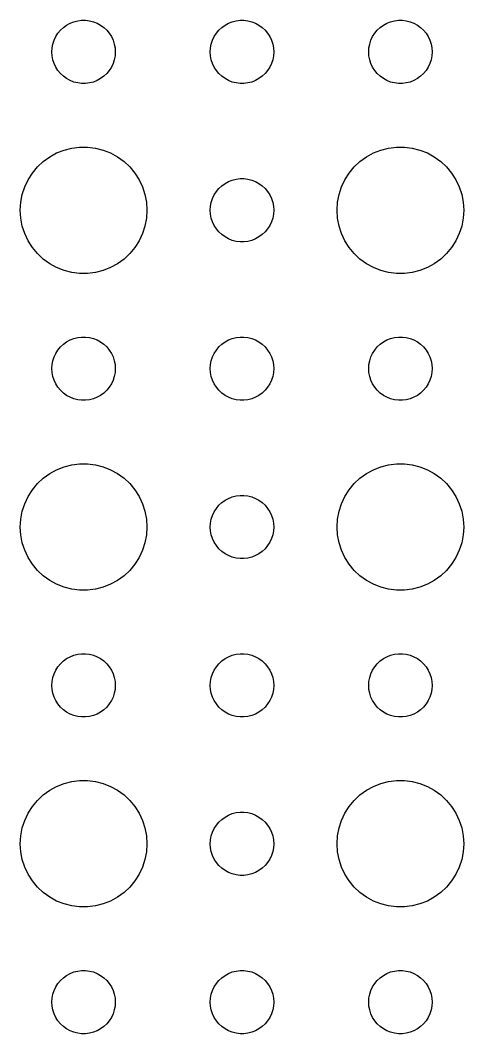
# Model space of a CAD drawing. Header units: metres. Extents: x -157 to 157, y -157 to 157.
# Drawn here: x 57 to 78, y -39 to 9 of the extents above; entities that cross this region are included whole.
import ezdxf

# ---------------------------------------------------------------- set-up
doc = ezdxf.new("R2010")
doc.units = ezdxf.units.M

msp = doc.modelspace()

# ---------------------------------------------------------------- linework, layer by layer
for p, q in [((58.9065, 8.52681), (59.0439, 8.65576)), ((59.0439, 8.65576), (59.1963, 8.76648)), ((59.1963, 8.76648), (59.3613, 8.85724)), ((59.3613, 8.85724), (59.5365, 8.92657)), ((59.5365, 8.92657), (59.7189, 8.97342)), ((59.7189, 8.97342), (59.9058, 8.99704)), ((59.9058, 8.99704), (60.0942, 8.99704)), ((60.0942, 8.99704), (60.2811, 8.97342)), ((60.2811, 8.97342), (60.4635, 8.92657)), ((60.4635, 8.92657), (60.6387, 8.85724)), ((60.6387, 8.85724), (60.8037, 8.76648)), ((60.8037, 8.76648), (60.9561, 8.65576)), ((60.9561, 8.65576), (61.0934, 8.52681)), ((66.4065, 8.52681), (66.5439, 8.65576)), ((66.5439, 8.65576), (66.6963, 8.76648)), ((66.6963, 8.76648), (66.8613, 8.85724)), ((66.8613, 8.85724), (67.0365, 8.92657)), ((67.0365, 8.92657), (67.2189, 8.97342)), ((67.2189, 8.97342), (67.4058, 8.99704)), ((67.4058, 8.99704), (67.5942, 8.99704)), ((67.5942, 8.99704), (67.7811, 8.97342)), ((67.7811, 8.97342), (67.9635, 8.92657)), ((67.9635, 8.92657), (68.1387, 8.85724)), ((68.1387, 8.85724), (68.3037, 8.76648)), ((68.3037, 8.76648), (68.4561, 8.65576)), ((68.4561, 8.65576), (68.5934, 8.52681)), ((73.9065, 8.52681), (74.0439, 8.65576)), ((74.0439, 8.65576), (74.1963, 8.76648)), ((74.1963, 8.76648), (74.3613, 8.85724)), ((74.3613, 8.85724), (74.5365, 8.92657)), ((74.5365, 8.92657), (74.7189, 8.97342)), ((74.7189, 8.97342), (74.9058, 8.99704)), ((74.9058, 8.99704), (75.0942, 8.99704)), ((75.0942, 8.99704), (75.2811, 8.97342)), ((75.2811, 8.97342), (75.4635, 8.92657)), ((75.4635, 8.92657), (75.6387, 8.85724)), ((75.6387, 8.85724), (75.8037, 8.76648)), ((75.8037, 8.76648), (75.9561, 8.65576)), ((75.9561, 8.65576), (76.0934, 8.52681)), ((58.6053, 8.05219), (58.6855, 8.22263)), ((58.6855, 8.22263), (58.7865, 8.38167)), ((58.7865, 8.38167), (58.9065, 8.52681)), ((61.0934, 8.52681), (61.2135, 8.38167)), ((61.2135, 8.38167), (61.3145, 8.22263)), ((61.3145, 8.22263), (61.3947, 8.05219)), ((66.1053, 8.05219), (66.1855, 8.22263)), ((66.1855, 8.22263), (66.2865, 8.38167)), ((66.2865, 8.38167), (66.4065, 8.52681)), ((68.5934, 8.52681), (68.7135, 8.38167)), ((68.7135, 8.38167), (68.8145, 8.22263)), ((68.8145, 8.22263), (68.8947, 8.05219)), ((73.6053, 8.05219), (73.6855, 8.22263)), ((73.6855, 8.22263), (73.7865, 8.38167)), ((73.7865, 8.38167), (73.9065, 8.52681)), ((76.0934, 8.52681), (76.2135, 8.38167)), ((76.2135, 8.38167), (76.3145, 8.22263)), ((76.3145, 8.22263), (76.3947, 8.05219)), ((58.5, 7.5), (58.5118, 7.68799)), ((58.5118, 7.68799), (58.5471, 7.87303)), ((58.5471, 7.87303), (58.6053, 8.05219)), ((61.3947, 8.05219), (61.4529, 7.87303)), ((61.4529, 7.87303), (61.4882, 7.68799)), ((61.4882, 7.68799), (61.5, 7.5)), ((66, 7.5), (66.0118, 7.68799)), ((66.0118, 7.68799), (66.0471, 7.87303)), ((66.0471, 7.87303), (66.1053, 8.05219)), ((68.8947, 8.05219), (68.9529, 7.87303)), ((68.9529, 7.87303), (68.9882, 7.68799)), ((68.9882, 7.68799), (69, 7.5)), ((73.5, 7.5), (73.5118, 7.68799)), ((73.5118, 7.68799), (73.5471, 7.87303)), ((73.5471, 7.87303), (73.6053, 8.05219)), ((76.3947, 8.05219), (76.4529, 7.87303)), ((76.4529, 7.87303), (76.4882, 7.68799)), ((76.4882, 7.68799), (76.5, 7.5)), ((58.5118, 7.312), (58.5, 7.5)), ((58.5471, 7.12695), (58.5118, 7.312)), ((61.4882, 7.312), (61.4529, 7.12695)), ((61.5, 7.5), (61.4882, 7.312)), ((66.0118, 7.312), (66, 7.5)), ((66.0471, 7.12695), (66.0118, 7.312)), ((68.9882, 7.312), (68.9529, 7.12695)), ((69, 7.5), (68.9882, 7.312)), ((73.5118, 7.312), (73.5, 7.5)), ((73.5471, 7.12695), (73.5118, 7.312)), ((76.4882, 7.312), (76.4529, 7.12695)), ((76.5, 7.5), (76.4882, 7.312)), ((58.6053, 6.9478), (58.5471, 7.12695)), ((58.6855, 6.77736), (58.6053, 6.9478)), ((58.7865, 6.61832), (58.6855, 6.77736)), ((61.3145, 6.77736), (61.2135, 6.61832)), ((61.3947, 6.9478), (61.3145, 6.77736)), ((61.4529, 7.12695), (61.3947, 6.9478)), ((66.1053, 6.9478), (66.0471, 7.12695)), ((66.1855, 6.77736), (66.1053, 6.9478)), ((66.2865, 6.61832), (66.1855, 6.77736)), ((68.8145, 6.77736), (68.7135, 6.61832)), ((68.8947, 6.9478), (68.8145, 6.77736)), ((68.9529, 7.12695), (68.8947, 6.9478)), ((73.6053, 6.9478), (73.5471, 7.12695)), ((73.6855, 6.77736), (73.6053, 6.9478)), ((73.7865, 6.61832), (73.6855, 6.77736)), ((76.3145, 6.77736), (76.2135, 6.61832)), ((76.3947, 6.9478), (76.3145, 6.77736)), ((76.4529, 7.12695), (76.3947, 6.9478)), ((58.9065, 6.47318), (58.7865, 6.61832)), ((59.0439, 6.34422), (58.9065, 6.47318)), ((59.1963, 6.23351), (59.0439, 6.34422)), ((60.9561, 6.34422), (60.8037, 6.23351)), ((61.0934, 6.47318), (60.9561, 6.34422)), ((61.2135, 6.61832), (61.0934, 6.47318)), ((66.4065, 6.47318), (66.2865, 6.61832)), ((66.5439, 6.34422), (66.4065, 6.47318)), ((66.6963, 6.23351), (66.5439, 6.34422)), ((68.4561, 6.34422), (68.3037, 6.23351)), ((68.5934, 6.47318), (68.4561, 6.34422)), ((68.7135, 6.61832), (68.5934, 6.47318)), ((73.9065, 6.47318), (73.7865, 6.61832)), ((74.0439, 6.34422), (73.9065, 6.47318)), ((74.1963, 6.23351), (74.0439, 6.34422)), ((75.9561, 6.34422), (75.8037, 6.23351)), ((76.0934, 6.47318), (75.9561, 6.34422)), ((76.2135, 6.61832), (76.0934, 6.47318)), ((59.3613, 6.14275), (59.1963, 6.23351)), ((59.5365, 6.07341), (59.3613, 6.14275)), ((59.7189, 6.02657), (59.5365, 6.07341)), ((59.9058, 6.00294), (59.7189, 6.02657)), ((60.0942, 6.00294), (59.9058, 6.00294)), ((60.2811, 6.02657), (60.0942, 6.00294)), ((60.4635, 6.07341), (60.2811, 6.02657)), ((60.6387, 6.14275), (60.4635, 6.07341)), ((60.8037, 6.23351), (60.6387, 6.14275)), ((66.8613, 6.14275), (66.6963, 6.23351)), ((67.0365, 6.07341), (66.8613, 6.14275)), ((67.2189, 6.02657), (67.0365, 6.07341)), ((67.4058, 6.00294), (67.2189, 6.02657)), ((67.5942, 6.00294), (67.4058, 6.00294)), ((67.7811, 6.02657), (67.5942, 6.00294)), ((67.9635, 6.07341), (67.7811, 6.02657)), ((68.1387, 6.14275), (67.9635, 6.07341)), ((68.3037, 6.23351), (68.1387, 6.14275)), ((74.3613, 6.14275), (74.1963, 6.23351)), ((74.5365, 6.07341), (74.3613, 6.14275)), ((74.7189, 6.02657), (74.5365, 6.07341)), ((74.9058, 6.00294), (74.7189, 6.02657)), ((75.0942, 6.00294), (74.9058, 6.00294)), ((75.2811, 6.02657), (75.0942, 6.00294)), ((75.4635, 6.07341), (75.2811, 6.02657)), ((75.6387, 6.14275), (75.4635, 6.07341)), ((75.8037, 6.23351), (75.6387, 6.14275)), ((59.0729, 2.85316), (59.4379, 2.94685)), ((59.4379, 2.94685), (59.8116, 2.99408)), ((59.8116, 2.99408), (60.1884, 2.99408)), ((60.1884, 2.99408), (60.5621, 2.94685)), ((60.5621, 2.94685), (60.927, 2.85316)), ((74.073, 2.85316), (74.4379, 2.94685)), ((74.4379, 2.94685), (74.8116, 2.99408)), ((74.8116, 2.99408), (75.1884, 2.99408)), ((75.1884, 2.99408), (75.5621, 2.94685)), ((75.5621, 2.94685), (75.927, 2.85316)), ((58.0877, 2.31154), (58.3925, 2.53297)), ((58.3925, 2.53297), (58.7227, 2.71448)), ((58.7227, 2.71448), (59.0729, 2.85316)), ((60.927, 2.85316), (61.2773, 2.71448)), ((61.2773, 2.71448), (61.6075, 2.53297)), ((61.6075, 2.53297), (61.9123, 2.31154)), ((73.0877, 2.31154), (73.3925, 2.53297)), ((73.3925, 2.53297), (73.7227, 2.71448)), ((73.7227, 2.71448), (74.073, 2.85316)), ((75.927, 2.85316), (76.2773, 2.71448)), ((76.2773, 2.71448), (76.6075, 2.53297)), ((76.6075, 2.53297), (76.9123, 2.31154)), ((57.5729, 1.76335), (57.8131, 2.05363)), ((57.8131, 2.05363), (58.0877, 2.31154)), ((61.9123, 2.31154), (62.1869, 2.05363)), ((62.1869, 2.05363), (62.427, 1.76335)), ((72.573, 1.76335), (72.8131, 2.05363)), ((72.8131, 2.05363), (73.0877, 2.31154)), ((76.9123, 2.31154), (77.1869, 2.05363)), ((77.1869, 2.05363), (77.427, 1.76335)), ((57.2107, 1.10437), (57.3711, 1.44525)), ((57.3711, 1.44525), (57.5729, 1.76335)), ((62.427, 1.76335), (62.6289, 1.44525)), ((62.6289, 1.44525), (62.7893, 1.10437)), ((67.0365, 1.42657), (67.2189, 1.47342)), ((67.2189, 1.47342), (67.4058, 1.49704)), ((67.4058, 1.49704), (67.5942, 1.49704)), ((67.5942, 1.49704), (67.7811, 1.47342)), ((67.7811, 1.47342), (67.9635, 1.42657)), ((72.2107, 1.10437), (72.3711, 1.44525)), ((72.3711, 1.44525), (72.573, 1.76335)), ((77.427, 1.76335), (77.6289, 1.44525)), ((77.6289, 1.44525), (77.7893, 1.10437)), ((57.0942, 0.74606), (57.2107, 1.10437)), ((62.7893, 1.10437), (62.9057, 0.74606)), ((66.2865, 0.88167), (66.4065, 1.02681)), ((66.4065, 1.02681), (66.5439, 1.15576)), ((66.5439, 1.15576), (66.6963, 1.26648)), ((66.6963, 1.26648), (66.8613, 1.35724)), ((66.8613, 1.35724), (67.0365, 1.42657)), ((67.9635, 1.42657), (68.1387, 1.35724)), ((68.1387, 1.35724), (68.3037, 1.26648)), ((68.3037, 1.26648), (68.4561, 1.15576)), ((68.4561, 1.15576), (68.5934, 1.02681)), ((68.5934, 1.02681), (68.7135, 0.88167)), ((72.0943, 0.74606), (72.2107, 1.10437)), ((77.7893, 1.10437), (77.9057, 0.74606)), ((57.0237, 0.37599), (57.0942, 0.74606)), ((62.9057, 0.74606), (62.9763, 0.37599)), ((66.0471, 0.37303), (66.1053, 0.55219)), ((66.1053, 0.55219), (66.1855, 0.72263)), ((66.1855, 0.72263), (66.2865, 0.88167)), ((68.7135, 0.88167), (68.8145, 0.72263)), ((68.8145, 0.72263), (68.8947, 0.55219)), ((68.8947, 0.55219), (68.9529, 0.37303)), ((72.0237, 0.37599), (72.0943, 0.74606)), ((77.9057, 0.74606), (77.9763, 0.37599)), ((57, 0), (57.0237, 0.37599)), ((57.0237, -0.37599), (57, 0)), ((62.9763, 0.37599), (63, 0)), ((63, 0), (62.9763, -0.37599)), ((66, 0), (66.0118, 0.18799)), ((66.0118, -0.18799), (66, 0)), ((66.0118, 0.18799), (66.0471, 0.37303)), ((68.9529, 0.37303), (68.9882, 0.18799)), ((68.9882, 0.18799), (69, 0)), ((69, 0), (68.9882, -0.18799)), ((72, 0), (72.0237, 0.37599)), ((72.0237, -0.37599), (72, 0)), ((77.9763, 0.37599), (78, 0)), ((78, 0), (77.9763, -0.37599)), ((57.0942, -0.74606), (57.0237, -0.37599)), ((62.9763, -0.37599), (62.9057, -0.74606)), ((66.0471, -0.37303), (66.0118, -0.18799)), ((66.1053, -0.55219), (66.0471, -0.37303)), ((68.9529, -0.37303), (68.8947, -0.55219)), ((68.9882, -0.18799), (68.9529, -0.37303)), ((72.0943, -0.74606), (72.0237, -0.37599)), ((77.9763, -0.37599), (77.9057, -0.74606)), ((57.2107, -1.10437), (57.0942, -0.74606)), ((62.9057, -0.74606), (62.7893, -1.10437)), ((66.1855, -0.72263), (66.1053, -0.55219)), ((66.2865, -0.88167), (66.1855, -0.72263)), ((66.4065, -1.02681), (66.2865, -0.88167)), ((68.7135, -0.88167), (68.5934, -1.02681)), ((68.8145, -0.72263), (68.7135, -0.88167)), ((68.8947, -0.55219), (68.8145, -0.72263)), ((72.2107, -1.10437), (72.0943, -0.74606)), ((77.9057, -0.74606), (77.7893, -1.10437)), ((57.3711, -1.44525), (57.2107, -1.10437)), ((62.7893, -1.10437), (62.6289, -1.44525)), ((66.5439, -1.15576), (66.4065, -1.02681)), ((66.6963, -1.26648), (66.5439, -1.15576)), ((66.8613, -1.35724), (66.6963, -1.26648)), ((67.0365, -1.42657), (66.8613, -1.35724)), ((67.2189, -1.47342), (67.0365, -1.42657)), ((67.9635, -1.42657), (67.7811, -1.47342)), ((68.1387, -1.35724), (67.9635, -1.42657)), ((68.3037, -1.26648), (68.1387, -1.35724)), ((68.4561, -1.15576), (68.3037, -1.26648)), ((68.5934, -1.02681), (68.4561, -1.15576)), ((72.3711, -1.44525), (72.2107, -1.10437)), ((77.7893, -1.10437), (77.6289, -1.44525)), ((57.5729, -1.76335), (57.3711, -1.44525)), ((57.8131, -2.05363), (57.5729, -1.76335)), ((62.427, -1.76335), (62.1869, -2.05363)), ((62.6289, -1.44525), (62.427, -1.76335)), ((67.4058, -1.49704), (67.2189, -1.47342)), ((67.5942, -1.49704), (67.4058, -1.49704)), ((67.7811, -1.47342), (67.5942, -1.49704)), ((72.573, -1.76335), (72.3711, -1.44525)), ((72.8131, -2.05363), (72.573, -1.76335)), ((77.427, -1.76335), (77.1869, -2.05363)), ((77.6289, -1.44525), (77.427, -1.76335)), ((58.0877, -2.31154), (57.8131, -2.05363)), ((58.3925, -2.53297), (58.0877, -2.31154)), ((61.9123, -2.31154), (61.6075, -2.53297)), ((62.1869, -2.05363), (61.9123, -2.31154)), ((73.0877, -2.31154), (72.8131, -2.05363)), ((73.3925, -2.53297), (73.0877, -2.31154)), ((76.9123, -2.31154), (76.6075, -2.53297)), ((77.1869, -2.05363), (76.9123, -2.31154)), ((58.7227, -2.71448), (58.3925, -2.53297)), ((59.0729, -2.85316), (58.7227, -2.71448)), ((59.4379, -2.94685), (59.0729, -2.85316)), ((60.927, -2.85316), (60.5621, -2.94685)), ((61.2773, -2.71448), (60.927, -2.85316)), ((61.6075, -2.53297), (61.2773, -2.71448)), ((73.7227, -2.71448), (73.3925, -2.53297)), ((74.073, -2.85316), (73.7227, -2.71448)), ((74.4379, -2.94685), (74.073, -2.85316)), ((75.927, -2.85316), (75.5621, -2.94685)), ((76.2773, -2.71448), (75.927, -2.85316)), ((76.6075, -2.53297), (76.2773, -2.71448)), ((59.8116, -2.99408), (59.4379, -2.94685)), ((60.1884, -2.99408), (59.8116, -2.99408)), ((60.5621, -2.94685), (60.1884, -2.99408)), ((74.8116, -2.99408), (74.4379, -2.94685)), ((75.1884, -2.99408), (74.8116, -2.99408)), ((75.5621, -2.94685), (75.1884, -2.99408)), ((59.0439, -6.34422), (59.1963, -6.23351)), ((59.1963, -6.23351), (59.3613, -6.14275)), ((59.3613, -6.14275), (59.5365, -6.07341)), ((59.5365, -6.07341), (59.7189, -6.02657)), ((59.7189, -6.02657), (59.9058, -6.00294)), ((59.9058, -6.00294), (60.0942, -6.00294)), ((60.0942, -6.00294), (60.2811, -6.02657)), ((60.2811, -6.02657), (60.4635, -6.07341)), ((60.4635, -6.07341), (60.6387, -6.14275)), ((60.6387, -6.14275), (60.8037, -6.23351)), ((60.8037, -6.23351), (60.9561, -6.34422)), ((66.5439, -6.34422), (66.6963, -6.23351)), ((66.6963, -6.23351), (66.8613, -6.14275)), ((66.8613, -6.14275), (67.0365, -6.07341)), ((67.0365, -6.07341), (67.2189, -6.02657)), ((67.2189, -6.02657), (67.4058, -6.00294)), ((67.4058, -6.00294), (67.5942, -6.00294)), ((67.5942, -6.00294), (67.7811, -6.02657)), ((67.7811, -6.02657), (67.9635, -6.07341)), ((67.9635, -6.07341), (68.1387, -6.14275)), ((68.1387, -6.14275), (68.3037, -6.23351)), ((68.3037, -6.23351), (68.4561, -6.34422)), ((74.0439, -6.34422), (74.1963, -6.23351)), ((74.1963, -6.23351), (74.3613, -6.14275)), ((74.3613, -6.14275), (74.5365, -6.07341)), ((74.5365, -6.07341), (74.7189, -6.02657)), ((74.7189, -6.02657), (74.9058, -6.00294)), ((74.9058, -6.00294), (75.0942, -6.00294)), ((75.0942, -6.00294), (75.2811, -6.02657)), ((75.2811, -6.02657), (75.4635, -6.07341)), ((75.4635, -6.07341), (75.6387, -6.14275)), ((75.6387, -6.14275), (75.8037, -6.23351)), ((75.8037, -6.23351), (75.9561, -6.34422)), ((58.6855, -6.77736), (58.7865, -6.61832)), ((58.7865, -6.61832), (58.9065, -6.47318)), ((58.9065, -6.47318), (59.0439, -6.34422)), ((60.9561, -6.34422), (61.0934, -6.47318)), ((61.0934, -6.47318), (61.2135, -6.61832)), ((61.2135, -6.61832), (61.3145, -6.77736)), ((66.1855, -6.77736), (66.2865, -6.61832)), ((66.2865, -6.61832), (66.4065, -6.47318)), ((66.4065, -6.47318), (66.5439, -6.34422)), ((68.4561, -6.34422), (68.5934, -6.47318)), ((68.5934, -6.47318), (68.7135, -6.61832)), ((68.7135, -6.61832), (68.8145, -6.77736)), ((73.6855, -6.77736), (73.7865, -6.61832)), ((73.7865, -6.61832), (73.9065, -6.47318)), ((73.9065, -6.47318), (74.0439, -6.34422)), ((75.9561, -6.34422), (76.0934, -6.47318)), ((76.0934, -6.47318), (76.2135, -6.61832)), ((76.2135, -6.61832), (76.3145, -6.77736)), ((58.5118, -7.312), (58.5471, -7.12695)), ((58.5471, -7.12695), (58.6053, -6.9478)), ((58.6053, -6.9478), (58.6855, -6.77736)), ((61.3145, -6.77736), (61.3947, -6.9478)), ((61.3947, -6.9478), (61.4529, -7.12695)), ((61.4529, -7.12695), (61.4882, -7.312)), ((66.0118, -7.312), (66.0471, -7.12695)), ((66.0471, -7.12695), (66.1053, -6.9478)), ((66.1053, -6.9478), (66.1855, -6.77736)), ((68.8145, -6.77736), (68.8947, -6.9478)), ((68.8947, -6.9478), (68.9529, -7.12695)), ((68.9529, -7.12695), (68.9882, -7.312)), ((73.5118, -7.312), (73.5471, -7.12695)), ((73.5471, -7.12695), (73.6053, -6.9478)), ((73.6053, -6.9478), (73.6855, -6.77736)), ((76.3145, -6.77736), (76.3947, -6.9478)), ((76.3947, -6.9478), (76.4529, -7.12695)), ((76.4529, -7.12695), (76.4882, -7.312)), ((58.5, -7.5), (58.5118, -7.312)), ((58.5118, -7.68799), (58.5, -7.5)), ((61.4882, -7.312), (61.5, -7.5)), ((61.5, -7.5), (61.4882, -7.68799)), ((66, -7.5), (66.0118, -7.312)), ((66.0118, -7.68799), (66, -7.5)), ((68.9882, -7.312), (69, -7.5)), ((69, -7.5), (68.9882, -7.68799)), ((73.5, -7.5), (73.5118, -7.312)), ((73.5118, -7.68799), (73.5, -7.5)), ((76.4882, -7.312), (76.5, -7.5)), ((76.5, -7.5), (76.4882, -7.68799)), ((58.5471, -7.87303), (58.5118, -7.68799)), ((58.6053, -8.05219), (58.5471, -7.87303)), ((58.6855, -8.22263), (58.6053, -8.05219)), ((61.3947, -8.05219), (61.3145, -8.22263)), ((61.4529, -7.87303), (61.3947, -8.05219)), ((61.4882, -7.68799), (61.4529, -7.87303)), ((66.0471, -7.87303), (66.0118, -7.68799)), ((66.1053, -8.05219), (66.0471, -7.87303)), ((66.1855, -8.22263), (66.1053, -8.05219)), ((68.8947, -8.05219), (68.8145, -8.22263)), ((68.9529, -7.87303), (68.8947, -8.05219)), ((68.9882, -7.68799), (68.9529, -7.87303)), ((73.5471, -7.87303), (73.5118, -7.68799)), ((73.6053, -8.05219), (73.5471, -7.87303)), ((73.6855, -8.22263), (73.6053, -8.05219)), ((76.3947, -8.05219), (76.3145, -8.22263)), ((76.4529, -7.87303), (76.3947, -8.05219)), ((76.4882, -7.68799), (76.4529, -7.87303)), ((58.7865, -8.38167), (58.6855, -8.22263)), ((58.9065, -8.52681), (58.7865, -8.38167)), ((59.0439, -8.65576), (58.9065, -8.52681)), ((61.0934, -8.52681), (60.9561, -8.65576)), ((61.2135, -8.38167), (61.0934, -8.52681)), ((61.3145, -8.22263), (61.2135, -8.38167)), ((66.2865, -8.38167), (66.1855, -8.22263)), ((66.4065, -8.52681), (66.2865, -8.38167)), ((66.5439, -8.65576), (66.4065, -8.52681)), ((68.5934, -8.52681), (68.4561, -8.65576)), ((68.7135, -8.38167), (68.5934, -8.52681)), ((68.8145, -8.22263), (68.7135, -8.38167)), ((73.7865, -8.38167), (73.6855, -8.22263)), ((73.9065, -8.52681), (73.7865, -8.38167)), ((74.0439, -8.65576), (73.9065, -8.52681)), ((76.0934, -8.52681), (75.9561, -8.65576)), ((76.2135, -8.38167), (76.0934, -8.52681)), ((76.3145, -8.22263), (76.2135, -8.38167)), ((59.1963, -8.76648), (59.0439, -8.65576)), ((59.3613, -8.85724), (59.1963, -8.76648)), ((59.5365, -8.92657), (59.3613, -8.85724)), ((59.7189, -8.97342), (59.5365, -8.92657)), ((59.9058, -8.99704), (59.7189, -8.97342)), ((60.0942, -8.99704), (59.9058, -8.99704)), ((60.2811, -8.97342), (60.0942, -8.99704)), ((60.4635, -8.92657), (60.2811, -8.97342)), ((60.6387, -8.85724), (60.4635, -8.92657)), ((60.8037, -8.76648), (60.6387, -8.85724)), ((60.9561, -8.65576), (60.8037, -8.76648)), ((66.6963, -8.76648), (66.5439, -8.65576)), ((66.8613, -8.85724), (66.6963, -8.76648)), ((67.0365, -8.92657), (66.8613, -8.85724)), ((67.2189, -8.97342), (67.0365, -8.92657)), ((67.4058, -8.99704), (67.2189, -8.97342)), ((67.5942, -8.99704), (67.4058, -8.99704)), ((67.7811, -8.97342), (67.5942, -8.99704)), ((67.9635, -8.92657), (67.7811, -8.97342)), ((68.1387, -8.85724), (67.9635, -8.92657)), ((68.3037, -8.76648), (68.1387, -8.85724)), ((68.4561, -8.65576), (68.3037, -8.76648)), ((74.1963, -8.76648), (74.0439, -8.65576)), ((74.3613, -8.85724), (74.1963, -8.76648)), ((74.5365, -8.92657), (74.3613, -8.85724)), ((74.7189, -8.97342), (74.5365, -8.92657)), ((74.9058, -8.99704), (74.7189, -8.97342)), ((75.0942, -8.99704), (74.9058, -8.99704)), ((75.2811, -8.97342), (75.0942, -8.99704)), ((75.4635, -8.92657), (75.2811, -8.97342)), ((75.6387, -8.85724), (75.4635, -8.92657)), ((75.8037, -8.76648), (75.6387, -8.85724)), ((75.9561, -8.65576), (75.8037, -8.76648)), ((58.0877, -12.6884), (58.3925, -12.467)), ((58.3925, -12.467), (58.7227, -12.2855)), ((58.7227, -12.2855), (59.0729, -12.1468)), ((59.0729, -12.1468), (59.4379, -12.0531)), ((59.4379, -12.0531), (59.8116, -12.0059)), ((59.8116, -12.0059), (60.1884, -12.0059)), ((60.1884, -12.0059), (60.5621, -12.0531)), ((60.5621, -12.0531), (60.927, -12.1468)), ((60.927, -12.1468), (61.2773, -12.2855)), ((61.2773, -12.2855), (61.6075, -12.467)), ((61.6075, -12.467), (61.9123, -12.6884)), ((73.0877, -12.6884), (73.3925, -12.467)), ((73.3925, -12.467), (73.7227, -12.2855)), ((73.7227, -12.2855), (74.073, -12.1468)), ((74.073, -12.1468), (74.4379, -12.0531)), ((74.4379, -12.0531), (74.8116, -12.0059)), ((74.8116, -12.0059), (75.1884, -12.0059)), ((75.1884, -12.0059), (75.5621, -12.0531)), ((75.5621, -12.0531), (75.927, -12.1468)), ((75.927, -12.1468), (76.2773, -12.2855)), ((76.2773, -12.2855), (76.6075, -12.467)), ((76.6075, -12.467), (76.9123, -12.6884)), ((57.5729, -13.2366), (57.8131, -12.9464)), ((57.8131, -12.9464), (58.0877, -12.6884)), ((61.9123, -12.6884), (62.1869, -12.9464)), ((62.1869, -12.9464), (62.427, -13.2366)), ((72.573, -13.2366), (72.8131, -12.9464)), ((72.8131, -12.9464), (73.0877, -12.6884)), ((76.9123, -12.6884), (77.1869, -12.9464)), ((77.1869, -12.9464), (77.427, -13.2366)), ((57.3711, -13.5547), (57.5729, -13.2366)), ((62.427, -13.2366), (62.6289, -13.5547)), ((72.3711, -13.5547), (72.573, -13.2366)), ((77.427, -13.2366), (77.6289, -13.5547)), ((57.0942, -14.2539), (57.2107, -13.8956)), ((57.2107, -13.8956), (57.3711, -13.5547)), ((62.6289, -13.5547), (62.7893, -13.8956)), ((62.7893, -13.8956), (62.9057, -14.2539)), ((66.4065, -13.9732), (66.5439, -13.8442)), ((66.5439, -13.8442), (66.6963, -13.7335)), ((66.6963, -13.7335), (66.8613, -13.6427)), ((66.8613, -13.6427), (67.0365, -13.5734)), ((67.0365, -13.5734), (67.2189, -13.5266)), ((67.2189, -13.5266), (67.4058, -13.5029)), ((67.4058, -13.5029), (67.5942, -13.5029)), ((67.5942, -13.5029), (67.7811, -13.5266)), ((67.7811, -13.5266), (67.9635, -13.5734)), ((67.9635, -13.5734), (68.1387, -13.6427)), ((68.1387, -13.6427), (68.3037, -13.7335)), ((68.3037, -13.7335), (68.4561, -13.8442)), ((68.4561, -13.8442), (68.5934, -13.9732)), ((72.0943, -14.2539), (72.2107, -13.8956)), ((72.2107, -13.8956), (72.3711, -13.5547)), ((77.6289, -13.5547), (77.7893, -13.8956)), ((77.7893, -13.8956), (77.9057, -14.2539)), ((57.0237, -14.624), (57.0942, -14.2539)), ((62.9057, -14.2539), (62.9763, -14.624)), ((66.1053, -14.4478), (66.1855, -14.2774)), ((66.1855, -14.2774), (66.2865, -14.1183)), ((66.2865, -14.1183), (66.4065, -13.9732)), ((68.5934, -13.9732), (68.7135, -14.1183)), ((68.7135, -14.1183), (68.8145, -14.2774)), ((68.8145, -14.2774), (68.8947, -14.4478)), ((72.0237, -14.624), (72.0943, -14.2539)), ((77.9057, -14.2539), (77.9763, -14.624)), ((57, -15), (57.0237, -14.624)), ((62.9763, -14.624), (63, -15)), ((66, -15), (66.0118, -14.812)), ((66.0118, -14.812), (66.0471, -14.627)), ((66.0471, -14.627), (66.1053, -14.4478)), ((68.8947, -14.4478), (68.9529, -14.627)), ((68.9529, -14.627), (68.9882, -14.812)), ((68.9882, -14.812), (69, -15)), ((72, -15), (72.0237, -14.624)), ((77.9763, -14.624), (78, -15)), ((57.0237, -15.376), (57, -15)), ((63, -15), (62.9763, -15.376)), ((66.0118, -15.188), (66, -15)), ((66.0471, -15.373), (66.0118, -15.188)), ((68.9882, -15.188), (68.9529, -15.373)), ((69, -15), (68.9882, -15.188)), ((72.0237, -15.376), (72, -15)), ((78, -15), (77.9763, -15.376)), ((57.0942, -15.7461), (57.0237, -15.376)), ((57.2107, -16.1044), (57.0942, -15.7461)), ((62.9057, -15.7461), (62.7893, -16.1044)), ((62.9763, -15.376), (62.9057, -15.7461)), ((66.1053, -15.5522), (66.0471, -15.373)), ((66.1855, -15.7226), (66.1053, -15.5522)), ((66.2865, -15.8817), (66.1855, -15.7226)), ((68.8145, -15.7226), (68.7135, -15.8817)), ((68.8947, -15.5522), (68.8145, -15.7226)), ((68.9529, -15.373), (68.8947, -15.5522)), ((72.0943, -15.7461), (72.0237, -15.376)), ((72.2107, -16.1044), (72.0943, -15.7461)), ((77.9057, -15.7461), (77.7893, -16.1044)), ((77.9763, -15.376), (77.9057, -15.7461)), ((57.3711, -16.4453), (57.2107, -16.1044)), ((62.7893, -16.1044), (62.6289, -16.4453)), ((66.4065, -16.0268), (66.2865, -15.8817)), ((66.5439, -16.1558), (66.4065, -16.0268)), ((66.6963, -16.2665), (66.5439, -16.1558)), ((66.8613, -16.3572), (66.6963, -16.2665)), ((68.3037, -16.2665), (68.1387, -16.3572)), ((68.4561, -16.1558), (68.3037, -16.2665)), ((68.5934, -16.0268), (68.4561, -16.1558)), ((68.7135, -15.8817), (68.5934, -16.0268)), ((72.3711, -16.4453), (72.2107, -16.1044)), ((77.7893, -16.1044), (77.6289, -16.4453)), ((57.5729, -16.7634), (57.3711, -16.4453)), ((57.8131, -17.0536), (57.5729, -16.7634)), ((62.427, -16.7634), (62.1869, -17.0536)), ((62.6289, -16.4453), (62.427, -16.7634)), ((67.0365, -16.4266), (66.8613, -16.3572)), ((67.2189, -16.4734), (67.0365, -16.4266)), ((67.4058, -16.497), (67.2189, -16.4734)), ((67.5942, -16.497), (67.4058, -16.497)), ((67.7811, -16.4734), (67.5942, -16.497)), ((67.9635, -16.4266), (67.7811, -16.4734)), ((68.1387, -16.3572), (67.9635, -16.4266)), ((72.573, -16.7634), (72.3711, -16.4453)), ((72.8131, -17.0536), (72.573, -16.7634)), ((77.427, -16.7634), (77.1869, -17.0536)), ((77.6289, -16.4453), (77.427, -16.7634)), ((58.0877, -17.3115), (57.8131, -17.0536)), ((62.1869, -17.0536), (61.9123, -17.3115)), ((73.0877, -17.3115), (72.8131, -17.0536)), ((77.1869, -17.0536), (76.9123, -17.3115)), ((58.3925, -17.533), (58.0877, -17.3115)), ((58.7227, -17.7145), (58.3925, -17.533)), ((59.0729, -17.8532), (58.7227, -17.7145)), ((61.2773, -17.7145), (60.927, -17.8532)), ((61.6075, -17.533), (61.2773, -17.7145)), ((61.9123, -17.3115), (61.6075, -17.533)), ((73.3925, -17.533), (73.0877, -17.3115)), ((73.7227, -17.7145), (73.3925, -17.533)), ((74.073, -17.8532), (73.7227, -17.7145)), ((76.2773, -17.7145), (75.927, -17.8532)), ((76.6075, -17.533), (76.2773, -17.7145)), ((76.9123, -17.3115), (76.6075, -17.533)), ((59.4379, -17.9469), (59.0729, -17.8532)), ((59.8116, -17.9941), (59.4379, -17.9469)), ((60.1884, -17.9941), (59.8116, -17.9941)), ((60.5621, -17.9469), (60.1884, -17.9941)), ((60.927, -17.8532), (60.5621, -17.9469)), ((74.4379, -17.9469), (74.073, -17.8532)), ((74.8116, -17.9941), (74.4379, -17.9469)), ((75.1884, -17.9941), (74.8116, -17.9941)), ((75.5621, -17.9469), (75.1884, -17.9941)), ((75.927, -17.8532), (75.5621, -17.9469)), ((59.3613, -21.1427), (59.5365, -21.0734)), ((59.5365, -21.0734), (59.7189, -21.0266)), ((59.7189, -21.0266), (59.9058, -21.003)), ((59.9058, -21.003), (60.0942, -21.003)), ((60.0942, -21.003), (60.2811, -21.0266)), ((60.2811, -21.0266), (60.4635, -21.0734)), ((60.4635, -21.0734), (60.6387, -21.1427)), ((66.8613, -21.1427), (67.0365, -21.0734)), ((67.0365, -21.0734), (67.2189, -21.0266)), ((67.2189, -21.0266), (67.4058, -21.003)), ((67.4058, -21.003), (67.5942, -21.003)), ((67.5942, -21.003), (67.7811, -21.0266)), ((67.7811, -21.0266), (67.9635, -21.0734)), ((67.9635, -21.0734), (68.1387, -21.1427)), ((74.3613, -21.1427), (74.5365, -21.0734)), ((74.5365, -21.0734), (74.7189, -21.0266)), ((74.7189, -21.0266), (74.9058, -21.003)), ((74.9058, -21.003), (75.0942, -21.003)), ((75.0942, -21.003), (75.2811, -21.0266)), ((75.2811, -21.0266), (75.4635, -21.0734)), ((75.4635, -21.0734), (75.6387, -21.1427)), ((58.7865, -21.6183), (58.9065, -21.4732)), ((58.9065, -21.4732), (59.0439, -21.3442)), ((59.0439, -21.3442), (59.1963, -21.2335)), ((59.1963, -21.2335), (59.3613, -21.1427)), ((60.6387, -21.1427), (60.8037, -21.2335)), ((60.8037, -21.2335), (60.9561, -21.3442)), ((60.9561, -21.3442), (61.0934, -21.4732)), ((61.0934, -21.4732), (61.2135, -21.6183)), ((66.2865, -21.6183), (66.4065, -21.4732)), ((66.4065, -21.4732), (66.5439, -21.3442)), ((66.5439, -21.3442), (66.6963, -21.2335)), ((66.6963, -21.2335), (66.8613, -21.1427)), ((68.1387, -21.1427), (68.3037, -21.2335)), ((68.3037, -21.2335), (68.4561, -21.3442)), ((68.4561, -21.3442), (68.5934, -21.4732)), ((68.5934, -21.4732), (68.7135, -21.6183)), ((73.7865, -21.6183), (73.9065, -21.4732)), ((73.9065, -21.4732), (74.0439, -21.3442)), ((74.0439, -21.3442), (74.1963, -21.2335)), ((74.1963, -21.2335), (74.3613, -21.1427)), ((75.6387, -21.1427), (75.8037, -21.2335)), ((75.8037, -21.2335), (75.9561, -21.3442)), ((75.9561, -21.3442), (76.0934, -21.4732)), ((76.0934, -21.4732), (76.2135, -21.6183)), ((58.5471, -22.127), (58.6053, -21.9478)), ((58.6053, -21.9478), (58.6855, -21.7774)), ((58.6855, -21.7774), (58.7865, -21.6183)), ((61.2135, -21.6183), (61.3145, -21.7774)), ((61.3145, -21.7774), (61.3947, -21.9478)), ((61.3947, -21.9478), (61.4529, -22.127)), ((66.0471, -22.127), (66.1053, -21.9478)), ((66.1053, -21.9478), (66.1855, -21.7774)), ((66.1855, -21.7774), (66.2865, -21.6183)), ((68.7135, -21.6183), (68.8145, -21.7774)), ((68.8145, -21.7774), (68.8947, -21.9478)), ((68.8947, -21.9478), (68.9529, -22.127)), ((73.5471, -22.127), (73.6053, -21.9478)), ((73.6053, -21.9478), (73.6855, -21.7774)), ((73.6855, -21.7774), (73.7865, -21.6183)), ((76.2135, -21.6183), (76.3145, -21.7774)), ((76.3145, -21.7774), (76.3947, -21.9478)), ((76.3947, -21.9478), (76.4529, -22.127)), ((58.5, -22.5), (58.5118, -22.312)), ((58.5118, -22.688), (58.5, -22.5)), ((58.5118, -22.312), (58.5471, -22.127)), ((61.4529, -22.127), (61.4882, -22.312)), ((61.4882, -22.312), (61.5, -22.5)), ((61.5, -22.5), (61.4882, -22.688)), ((66, -22.5), (66.0118, -22.312)), ((66.0118, -22.688), (66, -22.5)), ((66.0118, -22.312), (66.0471, -22.127)), ((68.9529, -22.127), (68.9882, -22.312)), ((68.9882, -22.312), (69, -22.5)), ((69, -22.5), (68.9882, -22.688)), ((73.5, -22.5), (73.5118, -22.312)), ((73.5118, -22.688), (73.5, -22.5)), ((73.5118, -22.312), (73.5471, -22.127)), ((76.4529, -22.127), (76.4882, -22.312)), ((76.4882, -22.312), (76.5, -22.5)), ((76.5, -22.5), (76.4882, -22.688)), ((58.5471, -22.873), (58.5118, -22.688)), ((58.6053, -23.0522), (58.5471, -22.873)), ((61.4529, -22.873), (61.3947, -23.0522)), ((61.4882, -22.688), (61.4529, -22.873)), ((66.0471, -22.873), (66.0118, -22.688)), ((66.1053, -23.0522), (66.0471, -22.873)), ((68.9529, -22.873), (68.8947, -23.0522)), ((68.9882, -22.688), (68.9529, -22.873)), ((73.5471, -22.873), (73.5118, -22.688)), ((73.6053, -23.0522), (73.5471, -22.873)), ((76.4529, -22.873), (76.3947, -23.0522)), ((76.4882, -22.688), (76.4529, -22.873)), ((58.6855, -23.2226), (58.6053, -23.0522)), ((58.7865, -23.3817), (58.6855, -23.2226)), ((58.9065, -23.5268), (58.7865, -23.3817)), ((61.2135, -23.3817), (61.0934, -23.5268)), ((61.3145, -23.2226), (61.2135, -23.3817)), ((61.3947, -23.0522), (61.3145, -23.2226)), ((66.1855, -23.2226), (66.1053, -23.0522)), ((66.2865, -23.3817), (66.1855, -23.2226)), ((66.4065, -23.5268), (66.2865, -23.3817)), ((68.7135, -23.3817), (68.5934, -23.5268)), ((68.8145, -23.2226), (68.7135, -23.3817)), ((68.8947, -23.0522), (68.8145, -23.2226)), ((73.6855, -23.2226), (73.6053, -23.0522)), ((73.7865, -23.3817), (73.6855, -23.2226)), ((73.9065, -23.5268), (73.7865, -23.3817)), ((76.2135, -23.3817), (76.0934, -23.5268)), ((76.3145, -23.2226), (76.2135, -23.3817)), ((76.3947, -23.0522), (76.3145, -23.2226)), ((59.0439, -23.6558), (58.9065, -23.5268)), ((59.1963, -23.7665), (59.0439, -23.6558)), ((59.3613, -23.8572), (59.1963, -23.7665)), ((59.5365, -23.9266), (59.3613, -23.8572)), ((59.7189, -23.9734), (59.5365, -23.9266)), ((59.9058, -23.997), (59.7189, -23.9734)), ((60.0942, -23.997), (59.9058, -23.997)), ((60.2811, -23.9734), (60.0942, -23.997)), ((60.4635, -23.9266), (60.2811, -23.9734)), ((60.6387, -23.8572), (60.4635, -23.9266)), ((60.8037, -23.7665), (60.6387, -23.8572)), ((60.9561, -23.6558), (60.8037, -23.7665)), ((61.0934, -23.5268), (60.9561, -23.6558)), ((66.5439, -23.6558), (66.4065, -23.5268)), ((66.6963, -23.7665), (66.5439, -23.6558)), ((66.8613, -23.8572), (66.6963, -23.7665)), ((67.0365, -23.9266), (66.8613, -23.8572)), ((67.2189, -23.9734), (67.0365, -23.9266)), ((67.4058, -23.997), (67.2189, -23.9734)), ((67.5942, -23.997), (67.4058, -23.997)), ((67.7811, -23.9734), (67.5942, -23.997)), ((67.9635, -23.9266), (67.7811, -23.9734)), ((68.1387, -23.8572), (67.9635, -23.9266)), ((68.3037, -23.7665), (68.1387, -23.8572)), ((68.4561, -23.6558), (68.3037, -23.7665)), ((68.5934, -23.5268), (68.4561, -23.6558)), ((74.0439, -23.6558), (73.9065, -23.5268)), ((74.1963, -23.7665), (74.0439, -23.6558)), ((74.3613, -23.8572), (74.1963, -23.7665)), ((74.5365, -23.9266), (74.3613, -23.8572)), ((74.7189, -23.9734), (74.5365, -23.9266)), ((74.9058, -23.997), (74.7189, -23.9734)), ((75.0942, -23.997), (74.9058, -23.997)), ((75.2811, -23.9734), (75.0942, -23.997)), ((75.4635, -23.9266), (75.2811, -23.9734)), ((75.6387, -23.8572), (75.4635, -23.9266)), ((75.8037, -23.7665), (75.6387, -23.8572)), ((75.9561, -23.6558), (75.8037, -23.7665)), ((76.0934, -23.5268), (75.9561, -23.6558)), ((58.3925, -27.467), (58.7227, -27.2855)), ((58.7227, -27.2855), (59.0729, -27.1468)), ((59.0729, -27.1468), (59.4379, -27.0531)), ((59.4379, -27.0531), (59.8116, -27.0059)), ((59.8116, -27.0059), (60.1884, -27.0059)), ((60.1884, -27.0059), (60.5621, -27.0531)), ((60.5621, -27.0531), (60.927, -27.1468)), ((60.927, -27.1468), (61.2773, -27.2855)), ((61.2773, -27.2855), (61.6075, -27.467)), ((73.3925, -27.467), (73.7227, -27.2855)), ((73.7227, -27.2855), (74.073, -27.1468)), ((74.073, -27.1468), (74.4379, -27.0531)), ((74.4379, -27.0531), (74.8116, -27.0059)), ((74.8116, -27.0059), (75.1884, -27.0059)), ((75.1884, -27.0059), (75.5621, -27.0531)), ((75.5621, -27.0531), (75.927, -27.1468)), ((75.927, -27.1468), (76.2773, -27.2855)), ((76.2773, -27.2855), (76.6075, -27.467)), ((57.8131, -27.9464), (58.0877, -27.6884)), ((58.0877, -27.6884), (58.3925, -27.467)), ((61.6075, -27.467), (61.9123, -27.6884)), ((61.9123, -27.6884), (62.1869, -27.9464)), ((72.8131, -27.9464), (73.0877, -27.6884)), ((73.0877, -27.6884), (73.3925, -27.467)), ((76.6075, -27.467), (76.9123, -27.6884)), ((76.9123, -27.6884), (77.1869, -27.9464)), ((57.3711, -28.5547), (57.5729, -28.2366)), ((57.5729, -28.2366), (57.8131, -27.9464)), ((62.1869, -27.9464), (62.427, -28.2366)), ((62.427, -28.2366), (62.6289, -28.5547)), ((72.3711, -28.5547), (72.573, -28.2366)), ((72.573, -28.2366), (72.8131, -27.9464)), ((77.1869, -27.9464), (77.427, -28.2366)), ((77.427, -28.2366), (77.6289, -28.5547)), ((57.2107, -28.8956), (57.3711, -28.5547)), ((62.6289, -28.5547), (62.7893, -28.8956)), ((66.5439, -28.8442), (66.6963, -28.7335)), ((66.6963, -28.7335), (66.8613, -28.6427)), ((66.8613, -28.6427), (67.0365, -28.5734)), ((67.0365, -28.5734), (67.2189, -28.5266)), ((67.2189, -28.5266), (67.4058, -28.503)), ((67.4058, -28.503), (67.5942, -28.503)), ((67.5942, -28.503), (67.7811, -28.5266)), ((67.7811, -28.5266), (67.9635, -28.5734)), ((67.9635, -28.5734), (68.1387, -28.6427)), ((68.1387, -28.6427), (68.3037, -28.7335)), ((68.3037, -28.7335), (68.4561, -28.8442)), ((72.2107, -28.8956), (72.3711, -28.5547)), ((77.6289, -28.5547), (77.7893, -28.8956)), ((57.0237, -29.624), (57.0942, -29.2539)), ((57.0942, -29.2539), (57.2107, -28.8956)), ((62.7893, -28.8956), (62.9057, -29.2539)), ((62.9057, -29.2539), (62.9763, -29.624)), ((66.1855, -29.2774), (66.2865, -29.1183)), ((66.2865, -29.1183), (66.4065, -28.9732)), ((66.4065, -28.9732), (66.5439, -28.8442)), ((68.4561, -28.8442), (68.5934, -28.9732)), ((68.5934, -28.9732), (68.7135, -29.1183)), ((68.7135, -29.1183), (68.8145, -29.2774)), ((72.0237, -29.624), (72.0943, -29.2539)), ((72.0943, -29.2539), (72.2107, -28.8956)), ((77.7893, -28.8956), (77.9057, -29.2539)), ((77.9057, -29.2539), (77.9763, -29.624)), ((57, -30), (57.0237, -29.624)), ((62.9763, -29.624), (63, -30)), ((66.0118, -29.812), (66.0471, -29.627)), ((66.0471, -29.627), (66.1053, -29.4478)), ((66.1053, -29.4478), (66.1855, -29.2774)), ((68.8145, -29.2774), (68.8947, -29.4478)), ((68.8947, -29.4478), (68.9529, -29.627)), ((68.9529, -29.627), (68.9882, -29.812)), ((72, -30), (72.0237, -29.624)), ((77.9763, -29.624), (78, -30)), ((57.0237, -30.376), (57, -30)), ((63, -30), (62.9763, -30.376)), ((66, -30), (66.0118, -29.812)), ((66.0118, -30.188), (66, -30)), ((66.0471, -30.373), (66.0118, -30.188)), ((68.9882, -30.188), (68.9529, -30.373)), ((68.9882, -29.812), (69, -30)), ((69, -30), (68.9882, -30.188)), ((72.0237, -30.376), (72, -30)), ((78, -30), (77.9763, -30.376)), ((57.0942, -30.7461), (57.0237, -30.376)), ((62.9763, -30.376), (62.9057, -30.7461)), ((66.1053, -30.5522), (66.0471, -30.373)), ((66.1855, -30.7226), (66.1053, -30.5522)), ((68.8947, -30.5522), (68.8145, -30.7226)), ((68.9529, -30.373), (68.8947, -30.5522)), ((72.0943, -30.7461), (72.0237, -30.376)), ((77.9763, -30.376), (77.9057, -30.7461)), ((57.2107, -31.1044), (57.0942, -30.7461)), ((57.3711, -31.4453), (57.2107, -31.1044)), ((62.7893, -31.1044), (62.6289, -31.4453)), ((62.9057, -30.7461), (62.7893, -31.1044)), ((66.2865, -30.8817), (66.1855, -30.7226)), ((66.4065, -31.0268), (66.2865, -30.8817)), ((66.5439, -31.1558), (66.4065, -31.0268)), ((66.6963, -31.2665), (66.5439, -31.1558)), ((68.4561, -31.1558), (68.3037, -31.2665)), ((68.5934, -31.0268), (68.4561, -31.1558)), ((68.7135, -30.8817), (68.5934, -31.0268)), ((68.8145, -30.7226), (68.7135, -30.8817)), ((72.2107, -31.1044), (72.0943, -30.7461)), ((72.3711, -31.4453), (72.2107, -31.1044)), ((77.7893, -31.1044), (77.6289, -31.4453)), ((77.9057, -30.7461), (77.7893, -31.1044)), ((57.5729, -31.7634), (57.3711, -31.4453)), ((62.6289, -31.4453), (62.427, -31.7634)), ((66.8613, -31.3572), (66.6963, -31.2665)), ((67.0365, -31.4266), (66.8613, -31.3572)), ((67.2189, -31.4734), (67.0365, -31.4266)), ((67.4058, -31.497), (67.2189, -31.4734)), ((67.5942, -31.497), (67.4058, -31.497)), ((67.7811, -31.4734), (67.5942, -31.497)), ((67.9635, -31.4266), (67.7811, -31.4734)), ((68.1387, -31.3572), (67.9635, -31.4266)), ((68.3037, -31.2665), (68.1387, -31.3572)), ((72.573, -31.7634), (72.3711, -31.4453)), ((77.6289, -31.4453), (77.427, -31.7634)), ((57.8131, -32.0536), (57.5729, -31.7634)), ((58.0877, -32.3115), (57.8131, -32.0536)), ((62.1869, -32.0536), (61.9123, -32.3115)), ((62.427, -31.7634), (62.1869, -32.0536)), ((72.8131, -32.0536), (72.573, -31.7634)), ((73.0877, -32.3115), (72.8131, -32.0536)), ((77.1869, -32.0536), (76.9123, -32.3115)), ((77.427, -31.7634), (77.1869, -32.0536)), ((58.3925, -32.533), (58.0877, -32.3115)), ((58.7227, -32.7145), (58.3925, -32.533)), ((61.6075, -32.533), (61.2773, -32.7145)), ((61.9123, -32.3115), (61.6075, -32.533)), ((73.3925, -32.533), (73.0877, -32.3115)), ((73.7227, -32.7145), (73.3925, -32.533)), ((76.6075, -32.533), (76.2773, -32.7145)), ((76.9123, -32.3115), (76.6075, -32.533)), ((59.0729, -32.8532), (58.7227, -32.7145)), ((59.4379, -32.9469), (59.0729, -32.8532)), ((59.8116, -32.9941), (59.4379, -32.9469)), ((60.1884, -32.9941), (59.8116, -32.9941)), ((60.5621, -32.9469), (60.1884, -32.9941)), ((60.927, -32.8532), (60.5621, -32.9469)), ((61.2773, -32.7145), (60.927, -32.8532)), ((74.073, -32.8532), (73.7227, -32.7145)), ((74.4379, -32.9469), (74.073, -32.8532)), ((74.8116, -32.9941), (74.4379, -32.9469)), ((75.1884, -32.9941), (74.8116, -32.9941)), ((75.5621, -32.9469), (75.1884, -32.9941)), ((75.927, -32.8532), (75.5621, -32.9469)), ((76.2773, -32.7145), (75.927, -32.8532)), ((58.7865, -36.6183), (58.9065, -36.4732)), ((58.9065, -36.4732), (59.0439, -36.3442)), ((59.0439, -36.3442), (59.1963, -36.2335)), ((59.1963, -36.2335), (59.3613, -36.1428)), ((59.3613, -36.1428), (59.5365, -36.0734)), ((59.5365, -36.0734), (59.7189, -36.0266)), ((59.7189, -36.0266), (59.9058, -36.003)), ((59.9058, -36.003), (60.0942, -36.003)), ((60.0942, -36.003), (60.2811, -36.0266)), ((60.2811, -36.0266), (60.4635, -36.0734)), ((60.4635, -36.0734), (60.6387, -36.1428)), ((60.6387, -36.1428), (60.8037, -36.2335)), ((60.8037, -36.2335), (60.9561, -36.3442)), ((60.9561, -36.3442), (61.0934, -36.4732)), ((61.0934, -36.4732), (61.2135, -36.6183)), ((66.2865, -36.6183), (66.4065, -36.4732)), ((66.4065, -36.4732), (66.5439, -36.3442)), ((66.5439, -36.3442), (66.6963, -36.2335)), ((66.6963, -36.2335), (66.8613, -36.1428)), ((66.8613, -36.1428), (67.0365, -36.0734)), ((67.0365, -36.0734), (67.2189, -36.0266)), ((67.2189, -36.0266), (67.4058, -36.003)), ((67.4058, -36.003), (67.5942, -36.003)), ((67.5942, -36.003), (67.7811, -36.0266)), ((67.7811, -36.0266), (67.9635, -36.0734)), ((67.9635, -36.0734), (68.1387, -36.1428)), ((68.1387, -36.1428), (68.3037, -36.2335)), ((68.3037, -36.2335), (68.4561, -36.3442)), ((68.4561, -36.3442), (68.5934, -36.4732)), ((68.5934, -36.4732), (68.7135, -36.6183)), ((73.7865, -36.6183), (73.9065, -36.4732)), ((73.9065, -36.4732), (74.0439, -36.3442)), ((74.0439, -36.3442), (74.1963, -36.2335)), ((74.1963, -36.2335), (74.3613, -36.1428)), ((74.3613, -36.1428), (74.5365, -36.0734)), ((74.5365, -36.0734), (74.7189, -36.0266)), ((74.7189, -36.0266), (74.9058, -36.003)), ((74.9058, -36.003), (75.0942, -36.003)), ((75.0942, -36.003), (75.2811, -36.0266)), ((75.2811, -36.0266), (75.4635, -36.0734)), ((75.4635, -36.0734), (75.6387, -36.1428)), ((75.6387, -36.1428), (75.8037, -36.2335)), ((75.8037, -36.2335), (75.9561, -36.3442)), ((75.9561, -36.3442), (76.0934, -36.4732)), ((76.0934, -36.4732), (76.2135, -36.6183)), ((58.5471, -37.127), (58.6053, -36.9478)), ((58.6053, -36.9478), (58.6855, -36.7774)), ((58.6855, -36.7774), (58.7865, -36.6183)), ((61.2135, -36.6183), (61.3145, -36.7774)), ((61.3145, -36.7774), (61.3947, -36.9478)), ((61.3947, -36.9478), (61.4529, -37.127)), ((66.0471, -37.127), (66.1053, -36.9478)), ((66.1053, -36.9478), (66.1855, -36.7774)), ((66.1855, -36.7774), (66.2865, -36.6183)), ((68.7135, -36.6183), (68.8145, -36.7774)), ((68.8145, -36.7774), (68.8947, -36.9478)), ((68.8947, -36.9478), (68.9529, -37.127)), ((73.5471, -37.127), (73.6053, -36.9478)), ((73.6053, -36.9478), (73.6855, -36.7774)), ((73.6855, -36.7774), (73.7865, -36.6183)), ((76.2135, -36.6183), (76.3145, -36.7774)), ((76.3145, -36.7774), (76.3947, -36.9478)), ((76.3947, -36.9478), (76.4529, -37.127)), ((58.5, -37.5), (58.5118, -37.312)), ((58.5118, -37.312), (58.5471, -37.127)), ((61.4529, -37.127), (61.4882, -37.312)), ((61.4882, -37.312), (61.5, -37.5)), ((66, -37.5), (66.0118, -37.312)), ((66.0118, -37.312), (66.0471, -37.127)), ((68.9529, -37.127), (68.9882, -37.312)), ((68.9882, -37.312), (69, -37.5)), ((73.5, -37.5), (73.5118, -37.312)), ((73.5118, -37.312), (73.5471, -37.127)), ((76.4529, -37.127), (76.4882, -37.312)), ((76.4882, -37.312), (76.5, -37.5)), ((58.5118, -37.688), (58.5, -37.5)), ((58.5471, -37.873), (58.5118, -37.688)), ((58.6053, -38.0522), (58.5471, -37.873)), ((61.4529, -37.873), (61.3947, -38.0522)), ((61.4882, -37.688), (61.4529, -37.873)), ((61.5, -37.5), (61.4882, -37.688)), ((66.0118, -37.688), (66, -37.5)), ((66.0471, -37.873), (66.0118, -37.688)), ((66.1053, -38.0522), (66.0471, -37.873)), ((68.9529, -37.873), (68.8947, -38.0522)), ((68.9882, -37.688), (68.9529, -37.873)), ((69, -37.5), (68.9882, -37.688)), ((73.5118, -37.688), (73.5, -37.5)), ((73.5471, -37.873), (73.5118, -37.688)), ((73.6053, -38.0522), (73.5471, -37.873)), ((76.4529, -37.873), (76.3947, -38.0522)), ((76.4882, -37.688), (76.4529, -37.873)), ((76.5, -37.5), (76.4882, -37.688)), ((58.6855, -38.2226), (58.6053, -38.0522)), ((58.7865, -38.3817), (58.6855, -38.2226)), ((58.9065, -38.5268), (58.7865, -38.3817)), ((61.2135, -38.3817), (61.0934, -38.5268)), ((61.3145, -38.2226), (61.2135, -38.3817)), ((61.3947, -38.0522), (61.3145, -38.2226)), ((66.1855, -38.2226), (66.1053, -38.0522)), ((66.2865, -38.3817), (66.1855, -38.2226)), ((66.4065, -38.5268), (66.2865, -38.3817)), ((68.7135, -38.3817), (68.5934, -38.5268)), ((68.8145, -38.2226), (68.7135, -38.3817)), ((68.8947, -38.0522), (68.8145, -38.2226)), ((73.6855, -38.2226), (73.6053, -38.0522)), ((73.7865, -38.3817), (73.6855, -38.2226)), ((73.9065, -38.5268), (73.7865, -38.3817)), ((76.2135, -38.3817), (76.0934, -38.5268)), ((76.3145, -38.2226), (76.2135, -38.3817)), ((76.3947, -38.0522), (76.3145, -38.2226)), ((59.0439, -38.6558), (58.9065, -38.5268)), ((59.1963, -38.7665), (59.0439, -38.6558)), ((59.3613, -38.8572), (59.1963, -38.7665)), ((59.5365, -38.9266), (59.3613, -38.8572)), ((60.6387, -38.8572), (60.4635, -38.9266)), ((60.8037, -38.7665), (60.6387, -38.8572)), ((60.9561, -38.6558), (60.8037, -38.7665)), ((61.0934, -38.5268), (60.9561, -38.6558)), ((66.5439, -38.6558), (66.4065, -38.5268)), ((66.6963, -38.7665), (66.5439, -38.6558)), ((66.8613, -38.8572), (66.6963, -38.7665)), ((67.0365, -38.9266), (66.8613, -38.8572)), ((68.1387, -38.8572), (67.9635, -38.9266)), ((68.3037, -38.7665), (68.1387, -38.8572)), ((68.4561, -38.6558), (68.3037, -38.7665)), ((68.5934, -38.5268), (68.4561, -38.6558)), ((74.0439, -38.6558), (73.9065, -38.5268)), ((74.1963, -38.7665), (74.0439, -38.6558)), ((74.3613, -38.8572), (74.1963, -38.7665)), ((74.5365, -38.9266), (74.3613, -38.8572)), ((75.6387, -38.8572), (75.4635, -38.9266)), ((75.8037, -38.7665), (75.6387, -38.8572)), ((75.9561, -38.6558), (75.8037, -38.7665)), ((76.0934, -38.5268), (75.9561, -38.6558)), ((59.7189, -38.9734), (59.5365, -38.9266)), ((59.9058, -38.997), (59.7189, -38.9734)), ((60.0942, -38.997), (59.9058, -38.997)), ((60.2811, -38.9734), (60.0942, -38.997)), ((60.4635, -38.9266), (60.2811, -38.9734)), ((67.2189, -38.9734), (67.0365, -38.9266)), ((67.4058, -38.997), (67.2189, -38.9734)), ((67.5942, -38.997), (67.4058, -38.997)), ((67.7811, -38.9734), (67.5942, -38.997)), ((67.9635, -38.9266), (67.7811, -38.9734)), ((74.7189, -38.9734), (74.5365, -38.9266)), ((74.9058, -38.997), (74.7189, -38.9734)), ((75.0942, -38.997), (74.9058, -38.997)), ((75.2811, -38.9734), (75.0942, -38.997)), ((75.4635, -38.9266), (75.2811, -38.9734))]:
    msp.add_line(p, q)

doc.saveas('drawing.dxf')
